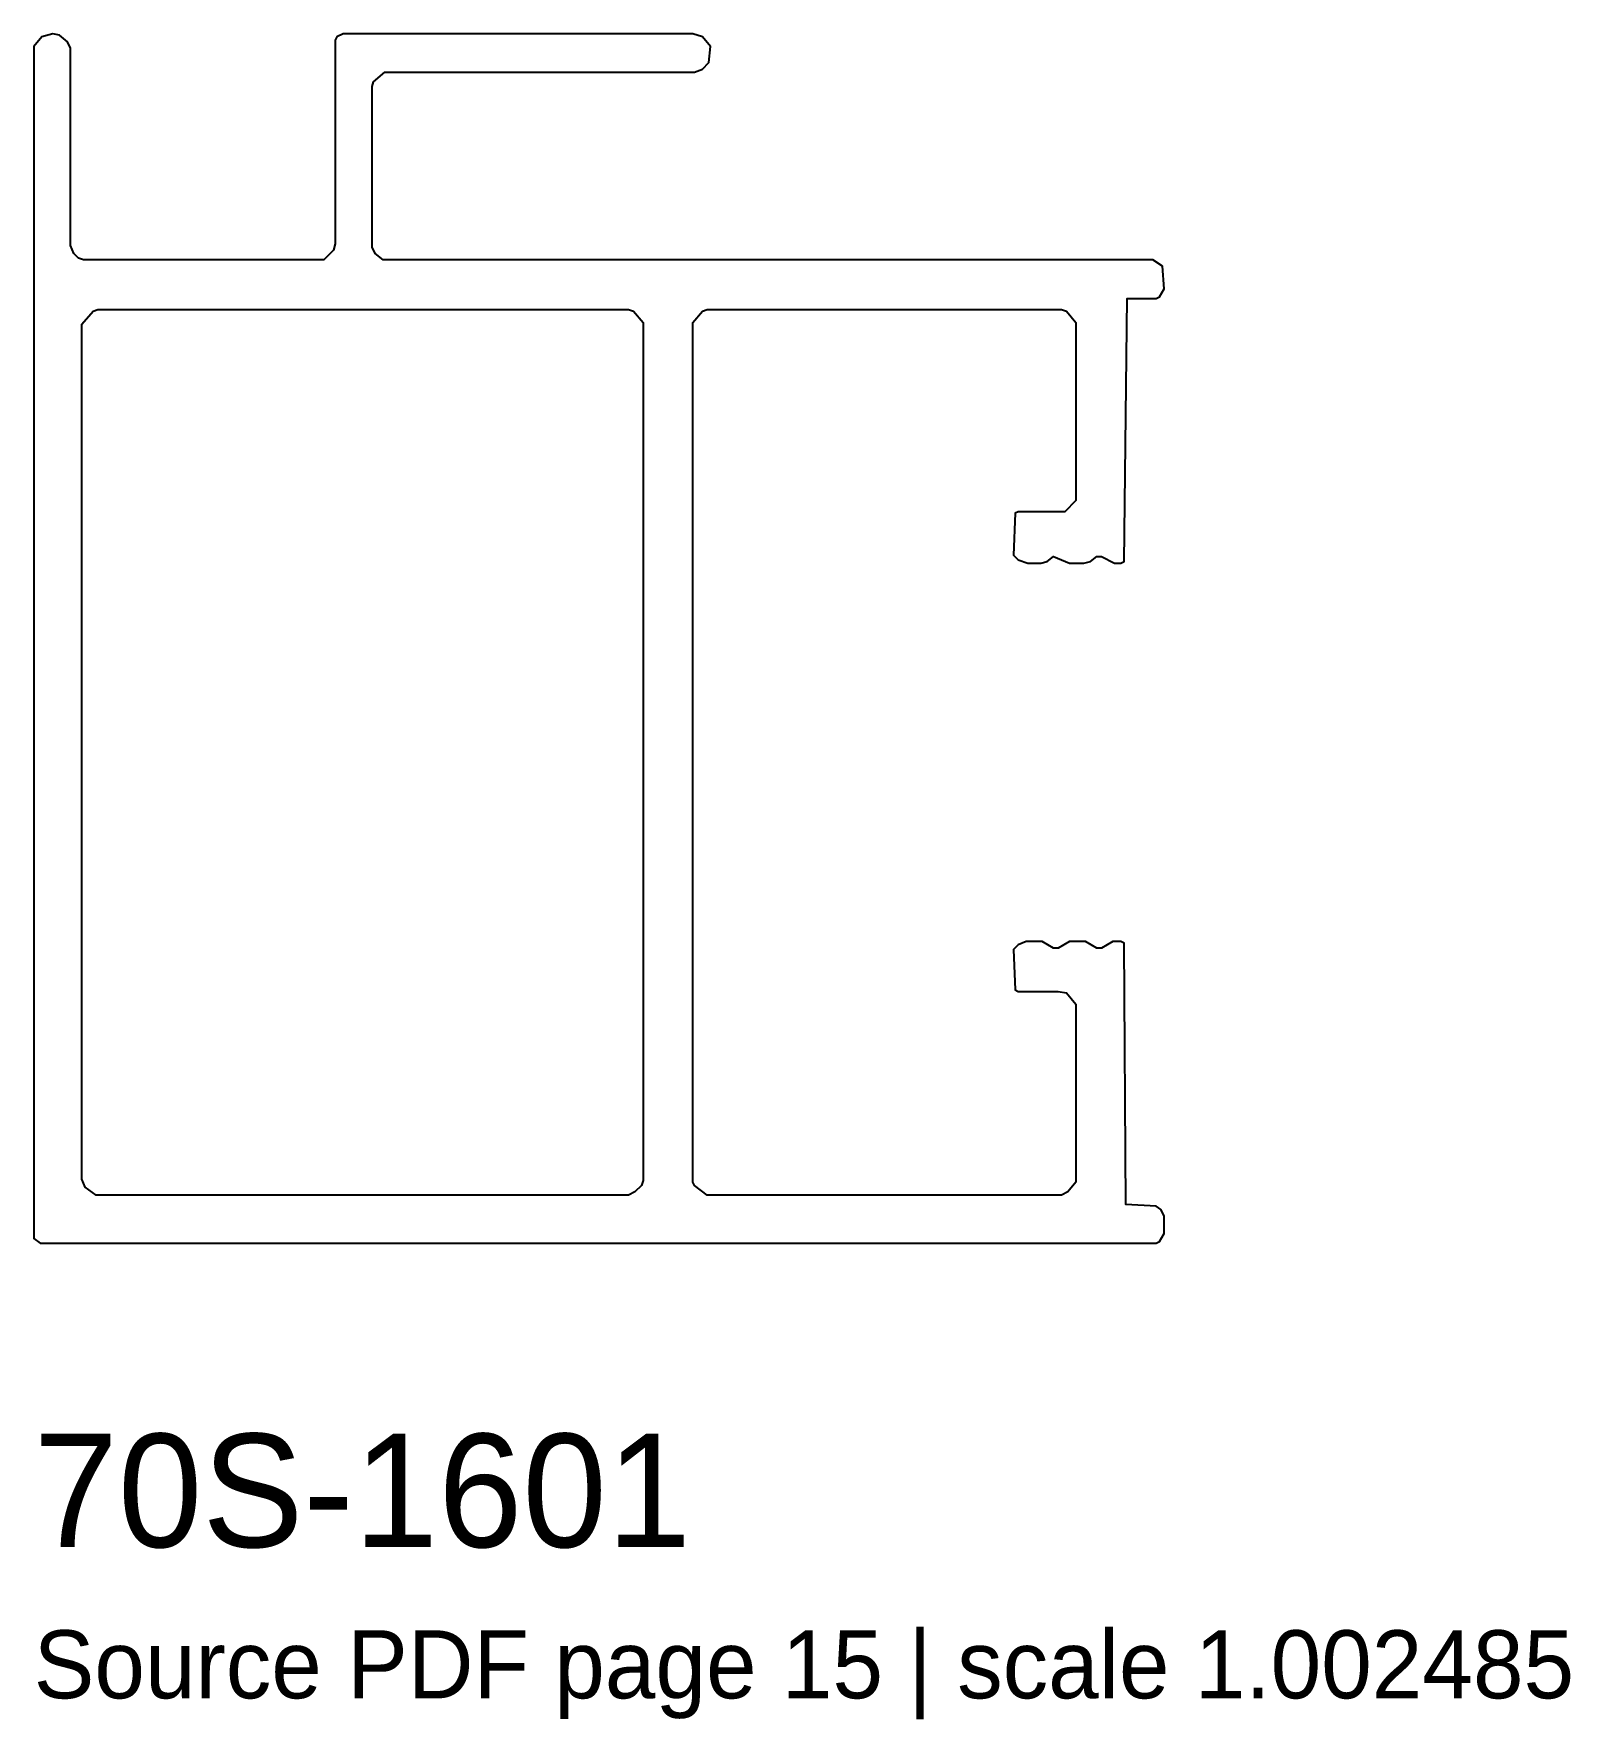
# Model space of a CAD drawing. Header units: millimetres. Extents: x 0 to 40.7, y -12.6 to 32.
import ezdxf

# ---------------------------------------------------------------- set-up
doc = ezdxf.new("R2010")
doc.units = ezdxf.units.MM
doc.layers.add('INFO', color=7, linetype='Continuous')
doc.layers.add('PROFILE', color=7, linetype='Continuous')

msp = doc.modelspace()

# ---------------------------------------------------------------- linework, layer by layer
at = {"layer": 'PROFILE'}
for points in [[(0.212, 31.956), (0, 31.702), (0, 0.17), (0.17, 0.042), (29.707, 0.042), (29.792, 0.085), (29.919, 0.297), (29.919, 0.764), (29.834, 0.934), (29.707, 1.019), (28.901, 1.061), (28.858, 7.978), (28.773, 8.021), (28.561, 8.021), (28.264, 7.851), (28.137, 7.851), (27.84, 8.021), (27.415, 8.021), (27.118, 7.851), (26.991, 7.851), (26.694, 8.021), (26.269, 8.021), (26.057, 7.936), (25.93, 7.809), (25.972, 6.748), (26.057, 6.705), (27.118, 6.705), (27.33, 6.663), (27.585, 6.366), (27.585, 1.655), (27.373, 1.4), (27.203, 1.316), (17.824, 1.316), (17.485, 1.57), (17.442, 1.655), (17.442, 24.402), (17.697, 24.699), (17.824, 24.742), (27.203, 24.742), (27.33, 24.699), (27.585, 24.402), (27.585, 19.691), (27.288, 19.394), (26.057, 19.394), (25.972, 19.352), (25.93, 18.249), (26.057, 18.121), (26.312, 18.036), (26.651, 18.036), (26.821, 18.079), (26.991, 18.206), (27.415, 18.036), (27.797, 18.036), (27.967, 18.079), (28.137, 18.206), (28.264, 18.206), (28.604, 18.036), (28.773, 18.036), (28.858, 18.079), (28.943, 25.039), (29.707, 25.039), (29.792, 25.081), (29.919, 25.293), (29.877, 25.887), (29.622, 26.057), (9.252, 26.057), (9.039, 26.227), (8.955, 26.397), (8.955, 30.641), (8.997, 30.768), (9.294, 31.023), (17.485, 31.023), (17.697, 31.107), (17.867, 31.277), (17.909, 31.702), (17.697, 31.956), (17.442, 32.041), (8.191, 32.041), (8.021, 31.956), (7.978, 31.871), (7.978, 26.482), (7.936, 26.312), (7.681, 26.057), (1.316, 26.057), (1.188, 26.1), (1.061, 26.227), (0.976, 26.439), (0.976, 31.659), (0.891, 31.829), (0.679, 31.999), (0.509, 32.041)], [(1.57, 24.699), (1.698, 24.742), (15.745, 24.742), (15.872, 24.699), (16.127, 24.402), (16.127, 1.698), (16.084, 1.57), (15.914, 1.4), (15.745, 1.316), (1.655, 1.316), (1.358, 1.528), (1.273, 1.74), (1.273, 24.36)]]:
    msp.add_lwpolyline(points, close=True, dxfattribs=at)

# ---------------------------------------------------------------- texts
at = {"layer": 'INFO'}
for s, height, p in [('70S-1601', 3, (0, -8)), ('Source PDF page 15 | scale 1.002485', 1.8, (0, -12))]:
    msp.add_text(s, height=height, dxfattribs=at).set_placement(p)

doc.saveas('drawing.dxf')
